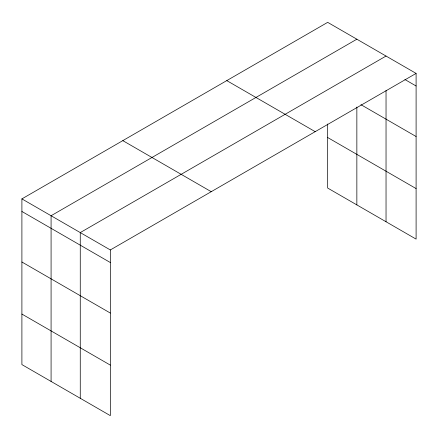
<?xml version="1.0" encoding="UTF-8"?>
<svg xmlns="http://www.w3.org/2000/svg" width="438" height="438" viewBox="0 0 438 438"><rect width="100%" height="100%" fill="white"/><g stroke="black" fill="none" stroke-linecap="round" stroke-linejoin="round"><path stroke-width="0.66" d="M416.1 73.409L327.673 22.354L21.9 198.89L21.9 364.591L110.327 415.646L110.327 249.945L416.1 73.409L416.1 239.11L327.673 188.055L327.673 124.003M356.855 39.201L51.082 215.737L51.082 381.443M386.037 56.048L80.263 232.583L80.263 398.29M404.898 79.519L416.1 85.99M360.939 104.671L416.1 136.519M327.673 137.527L416.1 188.581M226.769 80.608L315.196 131.663M122.804 140.631L211.231 191.685M21.9 198.89L110.327 249.945M21.9 211.472L110.327 262.526M21.9 262.001L110.327 313.055M21.9 314.062L110.327 365.117M386.037 90.48L386.037 221.754M356.855 107.047L356.855 204.907"/></g></svg>
